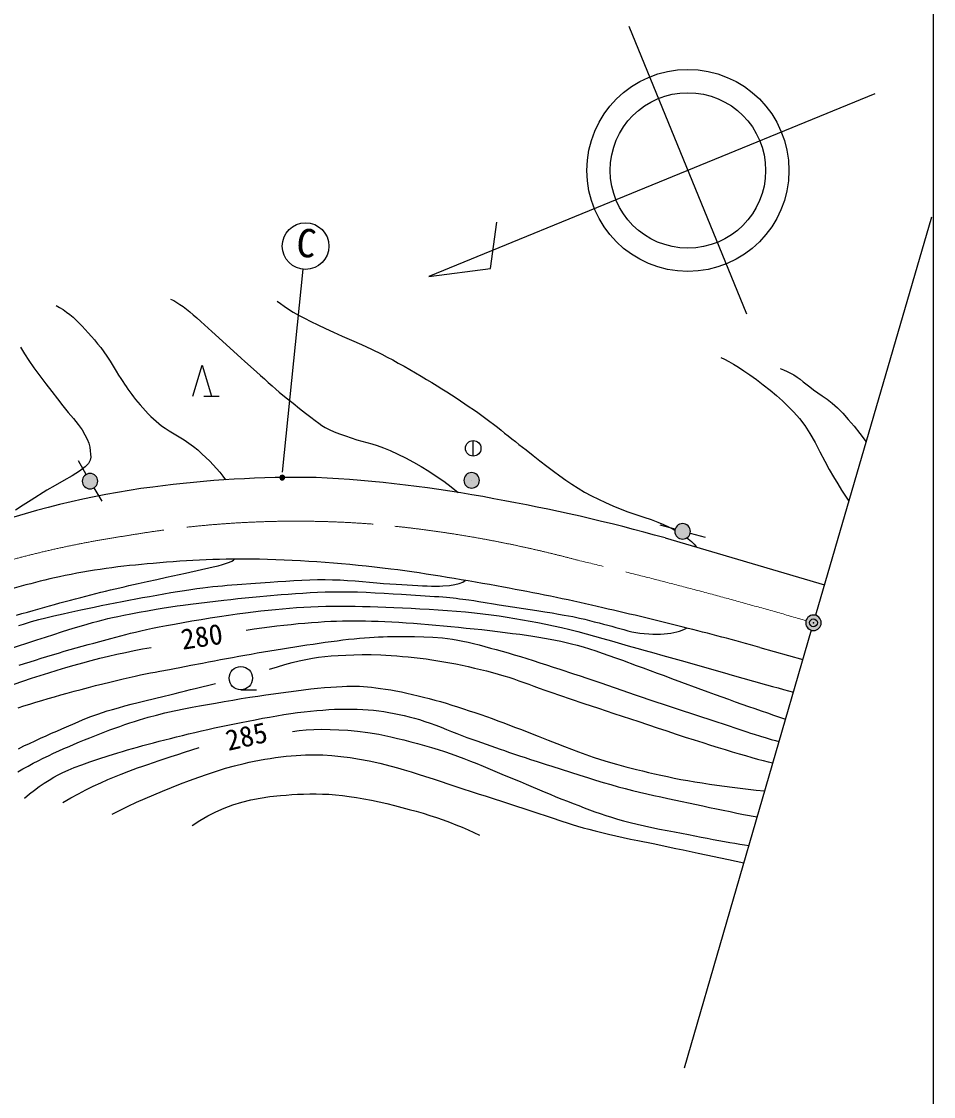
# Model space of a CAD drawing. Units: millimetres, scale not verified. Extents: x 40000 to 680000, y 20000 to 380000.
# Drawn here: x 520328 to 579000, y 275742 to 344920 of the extents above; entities that cross this region are included whole.
import ezdxf
from ezdxf.enums import TextEntityAlignment as Align

# ---------------------------------------------------------------- set-up
doc = ezdxf.new("R2010")
doc.units = ezdxf.units.MM
doc.header["$LTSCALE"] = 1000
doc.header["$PDMODE"] = 32
doc.header["$PDSIZE"] = 500
doc.linetypes.add('CHAIN', pattern=[18.5, 12, -1.5, 3.5, -1.5])
for name, color, linetype, lineweight in [('M-BGD', 7, 'Continuous', 25), ('M-BMK', 2, 'CHAIN', 13), ('M-BMK-SRVR', 3, 'Continuous', 25), ('M-STR-STRC', 7, 'Continuous', 25), ('M-TTL-BAND', 7, 'Continuous', 25)]:
    doc.layers.add(name, color=color, linetype=linetype, lineweight=lineweight)
doc.layers.add('M-OTRS', color=6, linetype='Continuous')
doc.styles.add('ＭＳ ゴシック', font='')
doc.styles.get('ＭＳ ゴシック').set_extended_font_data('MS Gothic')

msp = doc.modelspace()

# ---------------------------------------------------------------- hatches: boundary and pattern name
at = {"layer": 'M-BGD'}
for points in [[(525237, 315339, 1), (524237, 315339, 0.41421), (524737, 314839, 0.41421)], [(537253, 315573, 1), (536953, 315573, 0.41421), (537103, 315423, 0.41421)], [(549786, 315390, 1), (548786, 315390, 0.41421), (549286, 314890, 0.41421)], [(563358, 312108, 1), (562358, 312108, 0.41421), (562858, 311608, 0.41421)]]:
    msp.add_hatch(color=256, dxfattribs=at).paths.add_polyline_path(points)
at = {"layer": 'M-BMK-SRVR'}
msp.add_hatch(color=256, dxfattribs=at).paths.add_polyline_path([(571778, 306226, 1), (570778, 306226, 0.41421), (571278, 305726, 0.41421)])

# ---------------------------------------------------------------- linework, layer by layer
at = {"layer": 'M-BGD'}
for p, q in [((566988, 326082), (559413, 344592)), ((575232, 340261), (546541, 328520)), ((550509, 329025), (550914, 331998)), ((546541, 328520), (550509, 329025)), ((532050, 320799), (533050, 320799)), ((549388, 316952), (549388, 317952)), ((549388, 317452), (549389, 317452)), ((524489, 315773), (523993, 316641)), ((524991, 314908), (525499, 314046)), ((549286, 315390), (549287, 315390)), ((562375, 312240), (561410, 312503)), ((561737, 311688), (571988, 308669)), ((563342, 311983), (564310, 311732)), ((572114, 309102), (572115, 309101)), ((567836, 304637), (570589, 303855)), ((534436, 301912), (535436, 301912))]:
    msp.add_line(p, q, dxfattribs=at)
for points in [[(522549, 326648), (522780, 326517), (523003, 326376), (523222, 326224), (523435, 326062), (523644, 325890), (523846, 325708), (524042, 325515), (524234, 325312), (524426, 325101), (524621, 324882), (524821, 324657), (525024, 324425), (525227, 324183), (525429, 323931), (525627, 323666), (525826, 323373), (526027, 323054), (526224, 322730), (526409, 322424), (526575, 322156), (526717, 321936), (526839, 321749), (526950, 321583), (527059, 321423), (527176, 321257), (527298, 321087), (527418, 320923), (527541, 320761), (527671, 320595), (527812, 320424), (527966, 320243), (528130, 320053), (528302, 319863), (528477, 319676), (528654, 319501), (528822, 319342), (528984, 319196), (529154, 319054), (529344, 318907), (529567, 318746), (529837, 318572), (530145, 318390), (530471, 318200), (530795, 318002), (531099, 317795), (531383, 317576), (531662, 317346), (531932, 317108), (532190, 316868), (532433, 316629), (532662, 316391), (532878, 316151), (533081, 315910), (533271, 315668), (533446, 315427)], [(529921, 327060), (530121, 326956), (530319, 326842), (530521, 326714), (530729, 326569), (530949, 326405), (531166, 326232), (531379, 326049), (531607, 325845), (531869, 325606), (532569, 324973), (533967, 323700), (534449, 323265), (534689, 323048), (535441, 322370), (535696, 322141), (535950, 321914), (536200, 321692), (536446, 321476), (536684, 321269), (536914, 321072), (537363, 320700), (537800, 320348), (538217, 320021), (538603, 319724), (538948, 319463), (539229, 319248), (539453, 319075), (539654, 318930), (539867, 318796), (540127, 318658), (540444, 318515), (540795, 318378), (541164, 318248), (541536, 318123), (541895, 318003), (542229, 317903), (542872, 317741), (543218, 317638), (543606, 317493), (544048, 317304), (544531, 317083), (545037, 316836), (545547, 316568), (546042, 316286), (546526, 315988), (547010, 315671), (547490, 315336), (547963, 314983), (548426, 314615)], [(536776, 326927), (536983, 326763), (537224, 326591), (537500, 326412), (537811, 326225), (538156, 326029), (538535, 325826), (538949, 325616), (539397, 325397), (539880, 325166), (540398, 324922), (540959, 324668), (541562, 324407), (542197, 324131), (542852, 323833), (543517, 323506), (543858, 323328), (544210, 323138), (544570, 322939), (544936, 322734), (545304, 322524), (545671, 322311), (546033, 322098), (546388, 321887), (546731, 321680), (547061, 321479), (547378, 321283), (547688, 321088), (547990, 320895), (548285, 320702), (548574, 320511), (548858, 320321), (549136, 320131), (549409, 319942), (549678, 319753), (549943, 319564), (550202, 319375), (550455, 319186), (550701, 318997), (550941, 318808), (551178, 318620), (551411, 318433), (551642, 318248), (551871, 318064), (552100, 317882), (552329, 317702), (552786, 317345), (553237, 316990), (553680, 316643), (554116, 316309), (554543, 315992), (554954, 315693), (555349, 315409), (555740, 315139), (556138, 314881), (556555, 314633), (556994, 314397), (557446, 314174), (557909, 313961), (558377, 313758), (558848, 313562), (559338, 313376), (559849, 313200), (560356, 313032), (560836, 312868), (561263, 312707), (561631, 312551), (561957, 312403), (562249, 312257), (562365, 312193)], [(520257, 323962), (520510, 323540), (520796, 323102), (521127, 322632), (521498, 322126), (521887, 321607), (522272, 321100), (522634, 320627), (522984, 320188), (523337, 319765), (523674, 319363), (523975, 318985), (524221, 318637), (524409, 318322), (524552, 318039), (524654, 317779), (524720, 317534), (524754, 317295), (524776, 317075), (524783, 316878), (524745, 316688), (524632, 316485), (524415, 316252), (524059, 315983), (523586, 315689), (523044, 315380), (522484, 315064), (521957, 314750), (520944, 314120), (520435, 313799), (519939, 313478)], [(565327, 323295), (565560, 323187), (565827, 323045), (566126, 322872), (566451, 322669), (566799, 322438), (567184, 322173), (567609, 321873), (568051, 321547), (568489, 321204), (568901, 320853), (569286, 320505), (569658, 320152), (570018, 319780), (570369, 319377), (570713, 318929), (571049, 318408), (571379, 317824), (571698, 317218), (572005, 316629), (572297, 316099), (572575, 315622), (572840, 315172), (573092, 314755), (573330, 314382), (573553, 314058)], [(531350, 320799), (531950, 322799), (532550, 320799)], [(569128, 322600), (569356, 322509), (569577, 322407), (569794, 322295), (570008, 322173), (570222, 322039), (570428, 321896), (570624, 321742), (571037, 321400), (571279, 321209), (571550, 321017), (571844, 320823), (572155, 320611), (572480, 320363), (572815, 320061), (573160, 319708), (573517, 319315), (573887, 318879), (574268, 318397), (574659, 317864)], [(563136, 311693), (563227, 311623), (563423, 311452), (563601, 311275), (563762, 311091)], [(519999, 306712), (520356, 306816), (520714, 306919), (521070, 307020), (522119, 307314), (522459, 307408), (522798, 307502), (523135, 307594), (523471, 307685), (523804, 307773), (524135, 307861), (524464, 307946), (524788, 308029), (525109, 308111), (525427, 308190), (525738, 308267), (526045, 308341), (526347, 308413), (526646, 308482), (526942, 308550), (527237, 308617), (527825, 308750), (528417, 308883), (529032, 309020), (529663, 309158), (530873, 309422), (532654, 309819), (532983, 309899), (533269, 309978), (533510, 310054), (533706, 310126), (533858, 310195), (533965, 310262), (534028, 310325)], [(520156, 306046), (520446, 306140), (520972, 306303), (521437, 306434), (521895, 306551), (522402, 306670), (523012, 306808), (523366, 306888), (523748, 306972), (524153, 307059), (524575, 307149), (525011, 307240), (525457, 307332), (525906, 307423), (526356, 307512), (526801, 307599), (527238, 307682), (527674, 307763), (528120, 307846), (528572, 307928), (529028, 308009), (529482, 308089), (529932, 308165), (530373, 308238), (530804, 308306), (531219, 308369), (531615, 308426), (531983, 308475), (532323, 308517), (532642, 308553), (532948, 308585), (533249, 308613), (533552, 308639), (533866, 308663), (534199, 308688), (535379, 308772), (536319, 308843), (536818, 308879), (537330, 308913), (537847, 308944), (538365, 308971), (538877, 308992), (539378, 309004), (539862, 309008), (540339, 309000), (540821, 308981), (541305, 308953), (541786, 308919), (542261, 308880), (542726, 308840), (543179, 308800), (543615, 308763), (544031, 308731), (544423, 308706), (544794, 308685), (545491, 308645), (545817, 308627), (546127, 308611), (546422, 308598), (546700, 308590), (546963, 308587), (547210, 308589), (547441, 308598), (547855, 308631), (548206, 308682), (548494, 308753), (548718, 308843), (548879, 308955)], [(519495, 304519), (521321, 305122), (521874, 305305), (522404, 305480), (522906, 305643), (523374, 305791), (523801, 305922), (524190, 306037), (524553, 306141), (524902, 306237), (525251, 306330), (525581, 306416), (525883, 306492), (526185, 306563), (526516, 306636), (526903, 306715), (527367, 306806), (527888, 306903), (528438, 307001), (528985, 307095), (529499, 307180), (529943, 307249), (530337, 307308), (530737, 307363), (531200, 307421), (533346, 307680), (533792, 307732), (534250, 307784), (534716, 307835), (535185, 307882), (535651, 307927), (536110, 307966), (537023, 308040), (537485, 308076), (537952, 308110), (538422, 308141), (538898, 308168), (539379, 308192), (539866, 308209), (540360, 308221), (540861, 308225), (541383, 308220), (541935, 308207), (542506, 308186), (543086, 308160), (543666, 308129), (544234, 308096), (544781, 308063), (546888, 307928), (547176, 307907), (547435, 307886), (547669, 307866), (547887, 307845), (548095, 307823), (548299, 307801), (548507, 307777), (548725, 307751), (549115, 307702), (549434, 307655), (549754, 307602), (550152, 307534), (550703, 307445), (551064, 307389), (553488, 307013), (553988, 306934), (554457, 306858), (554879, 306788), (555239, 306726), (555802, 306621), (556228, 306530), (556568, 306449), (556868, 306372), (557179, 306295), (557494, 306218), (557779, 306144), (558046, 306072), (558305, 306002), (558567, 305932), (558828, 305860), (559082, 305785), (559334, 305713), (559587, 305649), (559846, 305598), (560117, 305560), (560396, 305531), (560676, 305512), (560948, 305501), (561204, 305497), (561445, 305501), (561677, 305514), (561897, 305534), (562107, 305562), (562304, 305598), (562489, 305641), (562663, 305691), (562826, 305749), (562977, 305814), (563115, 305886)], [(520179, 303492), (520529, 303606), (520880, 303719), (521234, 303830), (521591, 303942), (521955, 304054), (522325, 304166), (522701, 304278), (523081, 304389), (523463, 304500), (523846, 304609), (524229, 304716), (524609, 304821), (524986, 304924), (525358, 305024), (526072, 305214), (526718, 305388), (527029, 305471), (527342, 305552), (527664, 305632), (528002, 305712), (528363, 305793), (528755, 305876), (529184, 305962), (529658, 306052), (530173, 306147), (530721, 306245), (531293, 306344), (531880, 306442), (532473, 306538), (533064, 306631), (533643, 306717), (534201, 306797), (534731, 306868), (535233, 306930), (535720, 306988), (536195, 307040), (536660, 307088), (537118, 307130), (537573, 307168), (538027, 307201), (538485, 307229), (538948, 307253), (539420, 307272), (539896, 307286), (540369, 307294), (540840, 307298), (541313, 307296), (541789, 307290), (542271, 307280), (542759, 307266), (543257, 307249), (543766, 307229), (544288, 307207), (544829, 307183), (545389, 307156), (545963, 307126), (546548, 307093), (547138, 307057), (547729, 307016), (548317, 306970), (548896, 306920), (549463, 306864), (550013, 306803), (550544, 306736), (551062, 306665), (551570, 306590), (552069, 306510), (552565, 306425), (553058, 306334), (553553, 306238), (554052, 306136), (554558, 306028), (555074, 305913), (555599, 305790), (556127, 305658), (556659, 305518), (557195, 305372), (557733, 305221), (558275, 305067), (559364, 304753), (559911, 304596), (560459, 304442), (561018, 304286), (561592, 304124), (562762, 303792), (565562, 302996), (566055, 302857), (567420, 302475), (568251, 302243), (568639, 302136), (569007, 302034), (569355, 301939), (569681, 301851), (569984, 301769)], [(534774, 305759), (535287, 305832), (535787, 305901), (536274, 305964), (536749, 306023), (537214, 306077), (537670, 306126), (538117, 306171), (538556, 306210), (538988, 306245), (539415, 306276), (539829, 306302), (540222, 306322), (540602, 306337), (540972, 306348), (541337, 306354), (541702, 306356), (542073, 306353), (542453, 306347), (542849, 306338), (543264, 306325), (543698, 306307), (544146, 306285), (544604, 306258), (545071, 306228), (545545, 306193), (546025, 306156), (546507, 306116), (546991, 306074), (547474, 306030), (547954, 305985), (548439, 305938), (548936, 305889), (549440, 305838), (549947, 305784), (550453, 305728), (550954, 305669), (551446, 305609), (551924, 305547), (552384, 305484), (552822, 305419), (553232, 305355), (553618, 305293), (553983, 305232), (554334, 305169), (554677, 305104), (555017, 305033), (555359, 304956), (555711, 304871), (556076, 304776), (556461, 304670), (556863, 304550), (557274, 304419), (557692, 304277), (558118, 304128), (558550, 303972), (558986, 303811), (559870, 303482), (560316, 303317), (560762, 303155), (561214, 302991), (561675, 302823), (562142, 302650), (564491, 301782), (564944, 301617), (565387, 301457), (565821, 301302), (566251, 301148), (566676, 300997), (567096, 300849), (567510, 300704), (567918, 300561), (568319, 300422), (568714, 300287), (569100, 300156), (569478, 300029)], [(520109, 300760), (520485, 300880), (520865, 300999), (521251, 301117), (521642, 301233), (522040, 301349), (522443, 301465), (522852, 301581), (523275, 301699), (523716, 301820), (524170, 301941), (524631, 302062), (525094, 302182), (525554, 302299), (526006, 302412), (526445, 302520), (526865, 302620), (527261, 302713), (527631, 302797), (527976, 302871), (528303, 302938), (528617, 302999), (528922, 303057), (529225, 303112), (529841, 303225), (530165, 303284), (530507, 303349), (531227, 303489), (531975, 303635), (532357, 303708), (532742, 303782), (533131, 303856), (533521, 303929), (533911, 304001), (534301, 304072), (534694, 304141), (535092, 304212), (535494, 304282), (535898, 304351), (536303, 304420), (536709, 304488), (537112, 304554), (537513, 304618), (537910, 304680), (538301, 304740), (538691, 304798), (539082, 304857), (539473, 304914), (539862, 304969), (540248, 305023), (540628, 305074), (541002, 305121), (541367, 305164), (541721, 305203), (542064, 305236), (542392, 305264), (542705, 305287), (543007, 305306), (543300, 305321), (543586, 305332), (543869, 305340), (544151, 305344), (544434, 305347), (544723, 305346), (545018, 305344), (545612, 305338), (546202, 305329), (546799, 305304), (547413, 305255), (548057, 305170), (548389, 305112), (548727, 305045), (549069, 304970), (549417, 304887), (549770, 304798), (550129, 304703), (550494, 304603), (550865, 304499), (551244, 304392), (551629, 304282), (552023, 304168), (552425, 304047), (552836, 303921), (553254, 303790), (553677, 303655), (554104, 303517), (554535, 303377), (554967, 303235), (555831, 302950), (556265, 302806), (556703, 302659), (557144, 302508), (557588, 302356), (559369, 301741), (559812, 301590), (560251, 301441), (560695, 301292), (561147, 301142), (561604, 300990), (562515, 300689), (564937, 299891), (565593, 299672), (566467, 299380), (566732, 299292), (566984, 299210), (567224, 299132), (567453, 299058), (567875, 298927), (568245, 298814), (568566, 298720), (568837, 298646), (569060, 298591)], [(519866, 302270), (520413, 302463), (520966, 302652), (521523, 302837), (522079, 303015), (522632, 303187), (523179, 303349), (523723, 303504), (524270, 303654), (524819, 303799), (525369, 303939), (525920, 304072), (526471, 304199), (527021, 304320), (527570, 304435), (528117, 304542), (528661, 304643)], [(536289, 303248), (536791, 303401), (537271, 303539), (537734, 303661), (538185, 303769), (538629, 303863), (539049, 303941), (539443, 304003), (539835, 304051), (540245, 304090), (540699, 304122), (541190, 304149), (541705, 304170), (542250, 304181), (542828, 304177), (543448, 304154), (543776, 304136), (544119, 304114), (544473, 304089), (544838, 304060), (545210, 304027), (545588, 303989), (545969, 303946), (546352, 303899), (546734, 303846), (547113, 303787), (547495, 303722), (547884, 303651), (548277, 303575), (548674, 303493), (549071, 303406), (549467, 303315), (549860, 303221), (550247, 303125), (550625, 303026), (550994, 302925), (551348, 302822), (551684, 302717), (552009, 302609), (552328, 302498), (552645, 302384), (552965, 302267), (553293, 302146), (553635, 302022), (553996, 301893), (554380, 301760), (555625, 301339), (556514, 301039), (557450, 300726), (558432, 300398), (560037, 299865), (561227, 299469), (561835, 299267), (562440, 299068), (563033, 298874), (563607, 298688), (564152, 298513), (564659, 298354), (565139, 298205), (565606, 298063), (566058, 297927), (566493, 297798), (566910, 297677), (567307, 297564), (567682, 297460), (568034, 297366), (568360, 297283), (568659, 297210)], [(520133, 298125), (520483, 298297), (520838, 298467), (521196, 298634), (521554, 298798), (521908, 298958), (522256, 299113), (522594, 299261), (522920, 299403), (523231, 299537), (523781, 299776), (524262, 299982), (524727, 300170), (525231, 300355), (525829, 300550), (526179, 300655), (526561, 300763), (526967, 300872), (527391, 300982), (527823, 301091), (528258, 301199), (529495, 301504), (529861, 301596), (530207, 301683), (530545, 301768), (530874, 301849), (531193, 301927), (531500, 302002), (532804, 302318)], [(520090, 296633), (520419, 296821), (520749, 297005), (521078, 297183), (521403, 297352), (521727, 297514), (522055, 297673), (522387, 297828), (522721, 297980), (523056, 298129), (523391, 298274), (523726, 298416), (524060, 298555), (524390, 298691), (524718, 298823), (525043, 298954), (525367, 299081), (525691, 299206), (526014, 299328), (526335, 299447), (526654, 299562), (526972, 299672), (527287, 299779), (527599, 299880), (527909, 299977), (528482, 300147), (529007, 300291), (529543, 300422), (530147, 300554), (530877, 300703), (531307, 300787), (531779, 300875), (532284, 300968), (532814, 301062), (533360, 301157), (533914, 301251), (534467, 301343), (535012, 301430), (535540, 301512), (536041, 301587), (536530, 301657), (537020, 301726), (537509, 301792), (537992, 301854), (538468, 301913), (538932, 301967), (539380, 302015), (539810, 302056), (540219, 302090), (540602, 302115), (540951, 302133), (541267, 302145), (541556, 302150), (541824, 302149), (542081, 302142), (542332, 302128), (542585, 302107), (542846, 302081), (543125, 302047), (543426, 302007), (543748, 301960), (544079, 301905), (544419, 301842), (544766, 301773), (545119, 301698), (545476, 301617), (545836, 301532), (546198, 301442), (546559, 301349), (546919, 301253), (547281, 301152), (547646, 301045), (548014, 300932), (548385, 300815), (548756, 300693), (549129, 300569), (549501, 300442), (549872, 300314), (550240, 300185), (550606, 300056), (550975, 299924), (551351, 299785), (551730, 299642), (552109, 299496), (552485, 299350), (552854, 299205), (553562, 298927), (553893, 298797), (554205, 298677), (554763, 298459), (555252, 298263), (555705, 298083), (556154, 297912), (556630, 297742), (557114, 297578), (557583, 297424), (558069, 297274), (558601, 297123), (559210, 296962), (559547, 296876), (559902, 296787), (560272, 296695), (560658, 296602), (561056, 296508), (561466, 296415), (561887, 296324), (562316, 296235), (562753, 296150), (563197, 296069), (563648, 295992), (564110, 295917), (564581, 295844), (565062, 295772), (565553, 295704), (566052, 295638), (566560, 295575), (567077, 295514), (567602, 295457), (568135, 295404)], [(520523, 294941), (520848, 295210), (521162, 295458), (521472, 295688), (521782, 295903), (522097, 296105), (522401, 296286), (522689, 296443), (522987, 296591), (523324, 296740), (523725, 296903), (524199, 297083), (524729, 297272), (525301, 297466), (525902, 297660), (526517, 297852), (526829, 297946), (527147, 298040), (527469, 298134), (527798, 298228), (528133, 298321), (528475, 298415), (528823, 298509), (529179, 298602), (529542, 298696), (529913, 298790), (530294, 298884), (530683, 298980), (531081, 299076), (531487, 299173), (531899, 299269), (532316, 299364), (532738, 299458), (533164, 299551), (533591, 299641), (534021, 299728), (534458, 299814), (534906, 299902), (535362, 299991), (535824, 300078), (536287, 300162), (536748, 300243), (537205, 300318), (537653, 300387), (538090, 300447), (538511, 300498), (538920, 300542), (539319, 300580), (539710, 300612), (540094, 300638), (540471, 300657), (540842, 300670), (541208, 300676), (541570, 300675), (541929, 300666), (542285, 300649), (542635, 300625), (542977, 300594), (543312, 300555), (543643, 300509), (543969, 300456), (544294, 300396), (544619, 300329), (544944, 300255), (545273, 300175), (545605, 300089), (545943, 299992), (546284, 299882), (546628, 299761), (546974, 299633), (547319, 299500), (547661, 299365), (548001, 299230), (548336, 299098), (548664, 298971), (548984, 298853), (549300, 298740), (549613, 298628), (549923, 298517), (550230, 298409), (550531, 298302), (550826, 298198), (551114, 298098), (551393, 298000), (551664, 297907), (551924, 297818), (552366, 297667), (552723, 297547), (553076, 297432), (553502, 297296), (554079, 297113), (554442, 296998), (556247, 296418), (556748, 296260), (557252, 296104), (557753, 295953), (558244, 295810), (558715, 295679), (559174, 295558), (559633, 295442), (560091, 295331), (560549, 295224), (561005, 295120), (561461, 295019), (561914, 294920), (564155, 294437), (564597, 294344), (565038, 294252), (565478, 294162), (565915, 294073), (566351, 293985), (566785, 293899), (567648, 293728)], [(537753, 299237), (538187, 299295), (538644, 299338), (539128, 299365), (539639, 299376), (540179, 299367), (540743, 299344), (541328, 299310), (541945, 299254), (542603, 299170), (543312, 299048), (543692, 298971), (544091, 298884), (544507, 298788), (544935, 298684), (545372, 298572), (545814, 298454), (546256, 298330), (546695, 298202), (547128, 298070), (547550, 297935), (547966, 297794), (548380, 297644), (548793, 297488), (549205, 297326), (549614, 297160), (550022, 296992), (551230, 296488), (552022, 296165), (552413, 296002), (552803, 295838), (553956, 295348), (554335, 295189), (554713, 295034), (555088, 294883), (555461, 294738), (555826, 294598), (556181, 294461), (556529, 294327), (556873, 294197), (557217, 294071), (557565, 293947), (557920, 293826), (558287, 293708), (558668, 293593), (559067, 293480), (559492, 293370), (559941, 293262), (560408, 293157), (560888, 293054), (561373, 292955), (561857, 292859), (562335, 292766), (563242, 292591), (564059, 292432), (564449, 292358), (564829, 292288), (565199, 292221), (565556, 292157), (565900, 292097), (566229, 292041), (566542, 291989), (566838, 291940), (567115, 291895)], [(522997, 294669), (523507, 294954), (523996, 295220), (524474, 295469), (524946, 295705), (525422, 295930), (525876, 296135), (526301, 296317), (526737, 296492), (527224, 296676), (527800, 296884), (528123, 296999), (528460, 297116), (528812, 297236), (529179, 297359), (529562, 297487), (529963, 297618), (530383, 297754), (530822, 297895), (531281, 298042), (531762, 298194)], [(526163, 293912), (526676, 294168), (527200, 294422), (527735, 294672), (528279, 294917), (528831, 295157), (529395, 295395), (529971, 295630), (530555, 295859), (531141, 296080), (531726, 296289), (532302, 296489), (532874, 296680), (533450, 296861), (534040, 297028), (534653, 297179), (534973, 297248), (535303, 297315), (535641, 297380), (535984, 297440), (536330, 297497), (536675, 297549), (537017, 297595), (537354, 297636), (537683, 297670), (538000, 297696), (538600, 297730), (539168, 297739), (539724, 297726), (540288, 297690), (540879, 297631), (541481, 297555), (542080, 297460), (542702, 297340), (543372, 297189), (544113, 297001), (544518, 296889), (544945, 296765), (545391, 296629), (545851, 296484), (546324, 296333), (546804, 296176), (548260, 295700), (549716, 295229), (550220, 295065), (553168, 294101), (553606, 293961), (554014, 293829), (554393, 293703), (555092, 293470), (555427, 293359), (555761, 293251), (556101, 293146), (556454, 293040), (556828, 292935), (557228, 292829), (557654, 292722), (558098, 292618), (558556, 292515), (559025, 292413), (559504, 292312), (559989, 292212), (560966, 292012), (561452, 291911), (561934, 291810), (562414, 291708), (562897, 291606), (563869, 291403), (565822, 290994), (566309, 290892), (566794, 290789)], [(531313, 293172), (531809, 293499), (532316, 293795), (532838, 294061), (533376, 294298), (533933, 294506), (534502, 294684), (535080, 294830), (535680, 294949), (536312, 295042), (536990, 295113), (537347, 295142), (537714, 295168), (538091, 295189), (538477, 295205), (538873, 295214), (539276, 295215), (539688, 295207), (540108, 295188), (540534, 295157), (540968, 295113), (541415, 295054), (541880, 294982), (542358, 294898), (542846, 294803), (543339, 294699), (543832, 294587), (544321, 294469), (544802, 294347), (545271, 294221), (545722, 294094), (546162, 293964), (546596, 293827), (547025, 293686), (547448, 293539), (547863, 293387), (548270, 293231), (548668, 293070), (549055, 292906), (549432, 292737), (549797, 292566)]]:
    msp.add_lwpolyline(points, dxfattribs=at)
for points in [[(525237, 315339, 1), (524237, 315339, 0.41421), (524737, 314839, 0.41421)], [(537253, 315573, 1), (536953, 315573, 0.41421), (537103, 315423, 0.41421)], [(549786, 315390, 1), (548786, 315390, 0.41421), (549286, 314890, 0.41421)], [(563358, 312108, 1), (562358, 312108, 0.41421), (562858, 311608, 0.41421)]]:
    msp.add_lwpolyline(points, format="xyb", close=True, dxfattribs=at)
for centre, radius in [((563200, 335337), 6500), ((563200, 335337), 5000), ((549388, 317452), 500), ((534436, 302662), 750)]:
    msp.add_circle(centre, radius, dxfattribs=at)
for centre, radius, start, end in [((538066, 245232), 70347, 89.01592, 97.59289), ((535384, 233847), 81815, 79.19328, 87.27437), ((535808, 261241), 54180, 97.46259, 110.37038), ((529114, 194577), 121569, 74.43424, 79.76094), ((531941, 265783), 44368, 94.05673, 101.93601), ((534716, 249786), 60543, 89.1319, 95.60591), ((533143, 220762), 89595, 82.98504, 88.40759), ((526449, 178036), 132826, 79.20354, 82.36991), ((533409, 261504), 48862, 102.58318, 108.52596), ((532880, 203578), 106543, 76.71065, 80.02786), ((516176, 123623), 188208, 75.6238, 77.35659), ((527029, 159970), 150312, 74.24754, 76.19135)]:
    msp.add_arc(centre, radius, start, end, dxfattribs=at)
at = {"layer": 'M-BMK'}
for centre, radius, start, end in [((537998, 249004), 63762, 85.54938, 99.85506), ((536270, 236176), 76689, 74.98359, 85.00624), ((536359, 249045), 63462, 98.40297, 113.24066), ((482566, 2700), 316224, 73.79834, 76.54591)]:
    msp.add_arc(centre, radius, start, end, dxfattribs=at)
at = {"layer": 'M-BMK-SRVR'}
for p, q in [((578861, 332329), (571418, 306706)), ((571139, 305746), (562951, 277558))]:
    msp.add_line(p, q, dxfattribs=at)
msp.add_lwpolyline([(571778, 306226, 1), (570778, 306226, 0.41421), (571278, 305726, 0.41421)], format="xyb", close=True, dxfattribs=at)
at = {"layer": 'M-OTRS'}
msp.add_point((571278, 306226), dxfattribs=at)
at = {"layer": 'M-STR-STRC'}
msp.add_line((537125, 315916), (538454, 328975), dxfattribs=at)
msp.add_circle((538605, 330468), 1500, dxfattribs=at)
at = {"layer": 'M-TTL-BAND'}
msp.add_line((579000, 20000), (579000, 370000), dxfattribs=at)

# ---------------------------------------------------------------- texts
at = {"layer": 'M-BGD', "style": 'ＭＳ ゴシック'}
for s, rotation, p in [('280', 8.616, (532083, 304299)), ('285', 12.926, (535035, 297894))]:
    msp.add_text(s, height=1320, rotation=rotation, dxfattribs=at).set_placement(p, align=Align.BOTTOM_CENTER)
at = {"layer": 'M-STR-STRC', "style": 'ＭＳ ゴシック'}
msp.add_text('C', height=1833, rotation=354.131, dxfattribs=at).set_placement((538504, 329211), align=Align.BOTTOM_CENTER)

doc.saveas('drawing.dxf')
